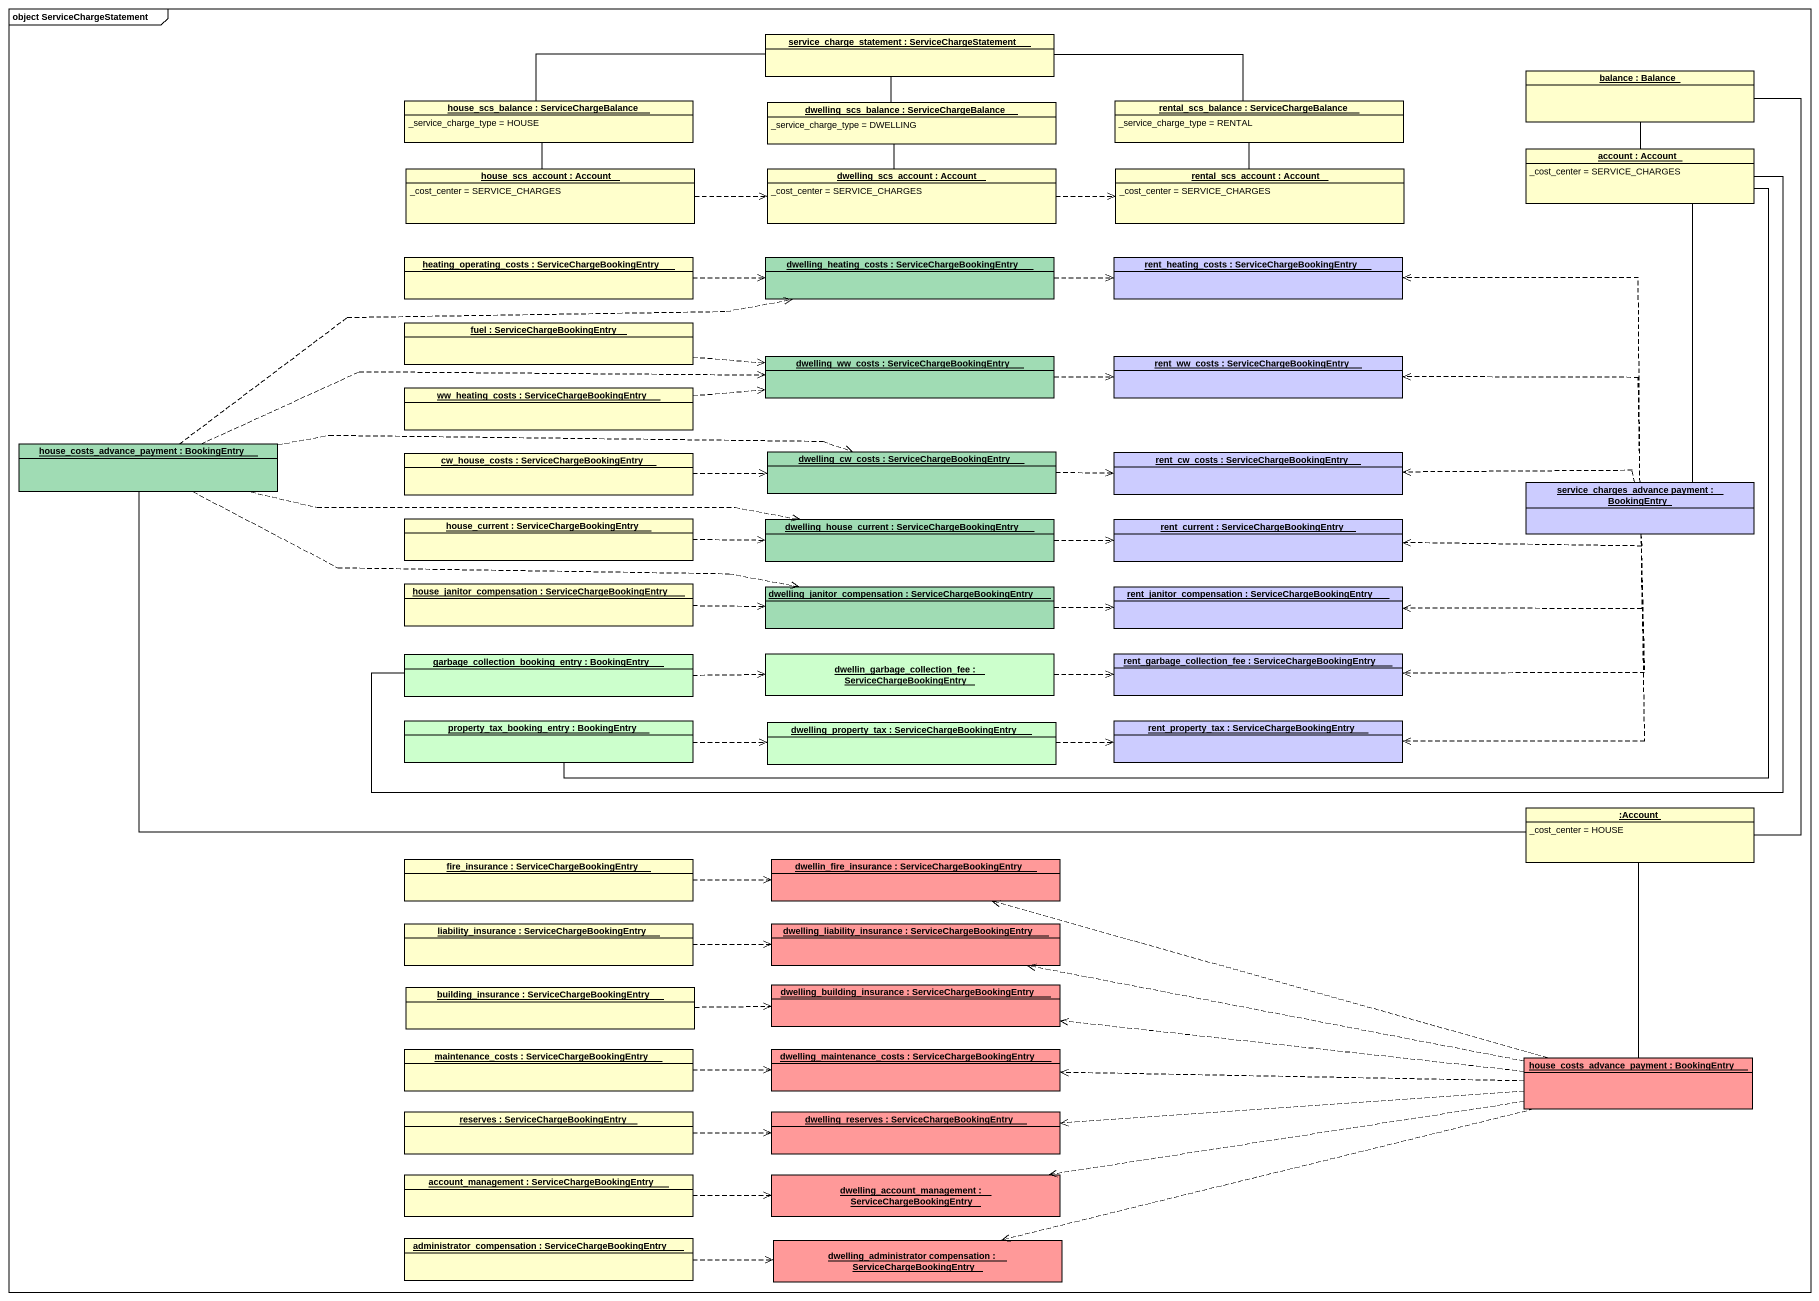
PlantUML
@startuml
mainframe object ServiceChargeStatement
hide circle
hide empty members
object "service_charge_statement : ServiceChargeStatement" as service_charge_statement
object "balance : Balance" as balance
object "house_scs_balance : ServiceChargeBalance" as house_scs_balance {
  _service_charge_type = HOUSE
}
object "dwelling_scs_balance : ServiceChargeBalance" as dwelling_scs_balance {
  _service_charge_type = DWELLING
}
object "rental_scs_balance : ServiceChargeBalance" as rental_scs_balance {
  _service_charge_type = RENTAL
}
object "account : Account" as account {
  _cost_center = SERVICE_CHARGES
}
object "house_scs_account : Account" as house_scs_account {
  _cost_center = SERVICE_CHARGES
}
object "dwelling_scs_account : Account" as dwelling_scs_account {
  _cost_center = SERVICE_CHARGES
}
object "rental_scs_account : Account" as rental_scs_account {
  _cost_center = SERVICE_CHARGES
}
object "heating_operating_costs : ServiceChargeBookingEntry" as heating_operating_costs #FFFFCC
object "dwelling_heating_costs : ServiceChargeBookingEntry" as dwelling_heating_costs #A0DCB4
object "rent_heating_costs : ServiceChargeBookingEntry" as rent_heating_costs #CCCCFF
object "fuel : ServiceChargeBookingEntry" as fuel #FFFFCC
object "dwelling_ww_costs : ServiceChargeBookingEntry" as dwelling_ww_costs #A0DCB4
object "rent_ww_costs : ServiceChargeBookingEntry" as rent_ww_costs #CCCCFF
object "ww_heating_costs : ServiceChargeBookingEntry" as ww_heating_costs #FFFFCC
object "house_costs_advance_payment : BookingEntry" as house_costs_advance_payment #A0DCB4
object "cw_house_costs : ServiceChargeBookingEntry" as cw_house_costs #FFFFCC
object "dwelling_cw_costs : ServiceChargeBookingEntry" as dwelling_cw_costs #A0DCB4
object "rent_cw_costs : ServiceChargeBookingEntry" as rent_cw_costs #CCCCFF
object "service_charges_advance payment : BookingEntry" as service_charges_advance #CCCCFF
object "house_current : ServiceChargeBookingEntry" as house_current #FFFFCC
object "dwelling_house_current : ServiceChargeBookingEntry" as dwelling_house_current #A0DCB4
object "rent_current : ServiceChargeBookingEntry" as rent_current #CCCCFF
object "house_janitor_compensation : ServiceChargeBookingEntry" as house_janitor_compensation #FFFFCC
object "dwelling_janitor_compensation : ServiceChargeBookingEntry" as dwelling_janitor #A0DCB4
object "rent_janitor_compensation : ServiceChargeBookingEntry" as rent_janitor_compensation #CCCCFF
object "garbage_collection_booking_entry : BookingEntry" as garbage_collection_booking #CCFFCC
object "dwellin_garbage_collection_fee : ServiceChargeBookingEntry" as dwellin_garbage_collection #CCFFCC
object "rent_garbage_collection_fee : ServiceChargeBookingEntry" as rent_garbage_collection_fee #CCCCFF
object "property_tax_booking_entry : BookingEntry" as property_tax_booking_entry #CCFFCC
object "dwelling_property_tax : ServiceChargeBookingEntry" as dwelling_property_tax #CCFFCC
object "rent_property_tax : ServiceChargeBookingEntry" as rent_property_tax #CCCCFF
object ":Account" as Account {
  _cost_center = HOUSE
}
object "fire_insurance : ServiceChargeBookingEntry" as fire_insurance #FFFFCC
object "dwellin_fire_insurance : ServiceChargeBookingEntry" as dwellin_fire_insurance #FF9999
object "liability_insurance : ServiceChargeBookingEntry" as liability_insurance #FFFFCC
object "dwelling_liability_insurance : ServiceChargeBookingEntry" as dwelling_liability_insurance #FF9999
object "building_insurance : ServiceChargeBookingEntry" as building_insurance #FFFFCC
object "dwelling_building_insurance : ServiceChargeBookingEntry" as dwelling_building_insurance #FF9999
object "maintenance_costs : ServiceChargeBookingEntry" as maintenance_costs #FFFFCC
object "dwelling_maintenance_costs : ServiceChargeBookingEntry" as dwelling_maintenance_costs #FF9999
object "house_costs_advance_payment : BookingEntry" as house_costs_advance_payment_2 #FF9999
object "reserves : ServiceChargeBookingEntry" as reserves #FFFFCC
object "dwelling_reserves : ServiceChargeBookingEntry" as dwelling_reserves #FF9999
object "account_management : ServiceChargeBookingEntry" as account_management #FFFFCC
object "dwelling_account_management : ServiceChargeBookingEntry" as dwelling_account_management #FF9999
object "administrator_compensation : ServiceChargeBookingEntry" as administrator_compensation #FFFFCC
object "dwelling_administrator compensation : ServiceChargeBookingEntry" as dwelling_administrator #FF9999
service_charge_statement -left- house_scs_balance
service_charge_statement -- dwelling_scs_balance
service_charge_statement -right- rental_scs_balance
balance -- account
balance -- Account
house_scs_balance -- house_scs_account
dwelling_scs_balance -- dwelling_scs_account
rental_scs_balance -- rental_scs_account
account -- service_charges_advance
account -left- garbage_collection_booking
account -left- property_tax_booking_entry
house_scs_account .right.> dwelling_scs_account
dwelling_scs_account .right.> rental_scs_account
heating_operating_costs .right.> dwelling_heating_costs
dwelling_heating_costs .right.> rent_heating_costs
fuel .right.> dwelling_ww_costs
dwelling_ww_costs .right.> rent_ww_costs
ww_heating_costs .right.> dwelling_ww_costs
house_costs_advance_payment .right.> dwelling_heating_costs
house_costs_advance_payment .right.> dwelling_ww_costs
house_costs_advance_payment .right.> dwelling_cw_costs
house_costs_advance_payment .right.> dwelling_house_current
house_costs_advance_payment .right.> dwelling_janitor
cw_house_costs .right.> dwelling_cw_costs
dwelling_cw_costs .right.> rent_cw_costs
service_charges_advance .up.> rent_heating_costs
service_charges_advance .left.> rent_ww_costs
service_charges_advance .left.> rent_cw_costs
service_charges_advance .left.> rent_current
service_charges_advance .left.> rent_janitor_compensation
service_charges_advance .left.> rent_garbage_collection_fee
service_charges_advance ..> rent_property_tax
house_current .right.> dwelling_house_current
dwelling_house_current .right.> rent_current
house_janitor_compensation .right.> dwelling_janitor
dwelling_janitor .right.> rent_janitor_compensation
garbage_collection_booking .right.> dwellin_garbage_collection
dwellin_garbage_collection .right.> rent_garbage_collection_fee
property_tax_booking_entry .right.> dwelling_property_tax
dwelling_property_tax .right.> rent_property_tax
Account -left- house_costs_advance_payment
Account -- house_costs_advance_payment_2
fire_insurance .right.> dwellin_fire_insurance
liability_insurance .right.> dwelling_liability_insurance
building_insurance .right.> dwelling_building_insurance
maintenance_costs .right.> dwelling_maintenance_costs
house_costs_advance_payment_2 .left.> dwellin_fire_insurance
house_costs_advance_payment_2 .left.> dwelling_liability_insurance
house_costs_advance_payment_2 .left.> dwelling_building_insurance
house_costs_advance_payment_2 .left.> dwelling_maintenance_costs
house_costs_advance_payment_2 .left.> dwelling_reserves
house_costs_advance_payment_2 .left.> dwelling_account_management
house_costs_advance_payment_2 .left.> dwelling_administrator
reserves .right.> dwelling_reserves
account_management .right.> dwelling_account_management
administrator_compensation .right.> dwelling_administrator
@enduml
